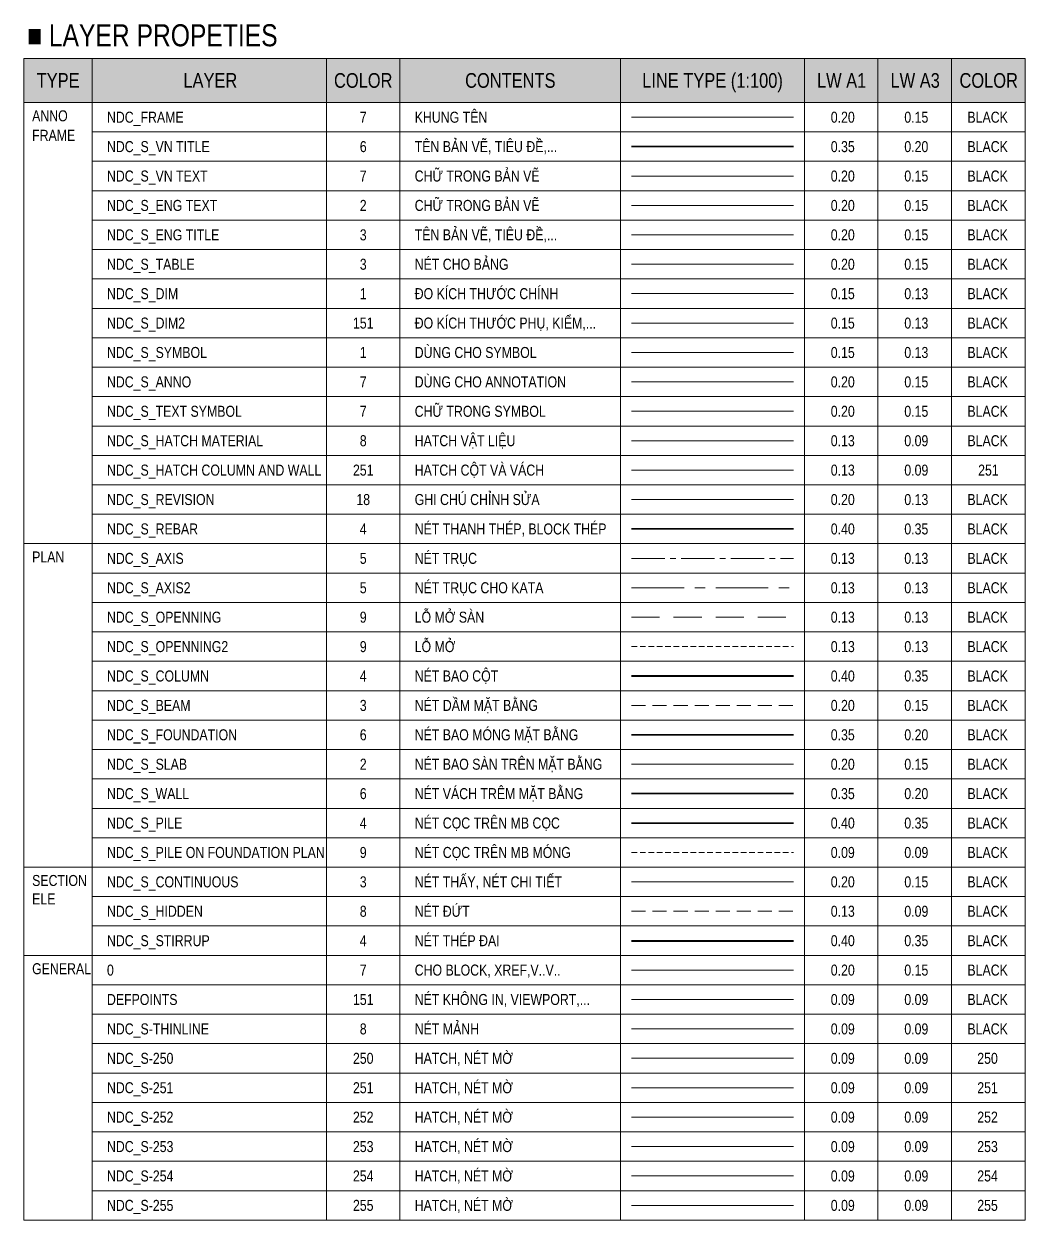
# Model space of a CAD drawing. Header units: millimetres. Extents: x -259680 to 699608, y -1281 to 104748.
# Drawn here: x -259680 to -236991, y 63340 to 90454 of the extents above; entities that cross this region are included whole.
import ezdxf
from ezdxf.enums import TextEntityAlignment as Align

# ---------------------------------------------------------------- set-up
doc = ezdxf.new("R2010")
doc.units = ezdxf.units.MM
for name, pattern in [('CENTER', [50.8, 31.75, -6.35, 6.35, -6.35]), ('CENTER2', [1.125, 0.75, -0.125, 0.125, -0.125]), ('DASHED', [19.05, 12.7, -6.35]), ('DASHED2', [9.525, 6.35, -3.175]), ('HIDDEN2', [4.7625, 3.175, -1.5875])]:
    doc.linetypes.add(name, pattern=pattern)
doc.layers.get('0').update_dxf_attribs({"lineweight": 20})
doc.layers.get('Defpoints').update_dxf_attribs({"color": 151, "lineweight": 9})
for name, color, linetype, lineweight in [('NDC_FRAME', 7, 'Continuous', 20), ('NDC_S-COLUMN', 4, 'Continuous', 40), ('NDC_S_250', 250, 'Continuous', 9), ('NDC_S_251', 251, 'Continuous', 9), ('NDC_S_252', 252, 'Continuous', 9), ('NDC_S_253', 253, 'Continuous', 9), ('NDC_S_254', 254, 'Continuous', 9), ('NDC_S_255', 255, 'Continuous', 9), ('NDC_S_ANNO', 7, 'Continuous', 20), ('NDC_S_AXIS', 5, 'CENTER2', 13), ('NDC_S_AXIS2', 5, 'CENTER', 13), ('NDC_S_BEAM', 3, 'HIDDEN2', 20), ('NDC_S_CONTINUOUS', 3, 'Continuous', 20), ('NDC_S_DIM', 1, 'Continuous', 15), ('NDC_S_DIM2', 151, 'Continuous', 15), ('NDC_S_ENG TEXT', 2, 'Continuous', 20), ('NDC_S_ENG TITLE', 3, 'Continuous', 20), ('NDC_S_FOUNDATION', 6, 'Continuous', 35), ('NDC_S_HATCH COLUMN AND WALL', 251, 'Continuous', 13), ('NDC_S_HATCH MATERIAL', 8, 'Continuous', 13), ('NDC_S_HIDDEN', 8, 'HIDDEN2', 13), ('NDC_S_LEADER', 1, 'Continuous', 15), ('NDC_S_OPENING', 9, 'DASHED2', 13), ('NDC_S_OPENING2', 9, 'DASHED', 13), ('NDC_S_PILE', 4, 'Continuous', 35), ('NDC_S_PILE ON FOUNDATION PLAN', 9, 'DASHED', 9), ('NDC_S_REBAR', 4, 'Continuous', 35), ('NDC_S_SLAB', 2, 'Continuous', 20), ('NDC_S_STIRRUP', 4, 'Continuous', 40), ('NDC_S_TEXT SYMBOL', 7, 'Continuous', 20), ('NDC_S_THIN LINE', 8, 'Continuous', 9), ('NDC_S_VN TEXT', 7, 'Continuous', 20), ('NDC_S_VN TITLE', 6, 'Continuous', 35), ('NDC_S_WALL', 6, 'Continuous', 35), ('NDC_Table', 3, 'Continuous', 20)]:
    doc.layers.add(name, color=color, linetype=linetype, lineweight=lineweight)
doc.layers.add('NDC_S_REVISION', color=18, linetype='Continuous', lineweight=20, plot=False)
doc.styles.add('NDC_VIE TXT', font='arial.ttf', dxfattribs={"width": 0.8})

msp = doc.modelspace()

# ---------------------------------------------------------------- hatches: boundary and pattern name
at = {"layer": 'NDC_S_253'}
h = msp.add_hatch(color=256, dxfattribs=at)
h.dxf.hatch_style = 1
h.paths.add_polyline_path([(-259680.4, 89673.3), (-236990.7, 89673.3), (-236990.7, 88673.3), (-259680.4, 88673.3)])

# ---------------------------------------------------------------- linework, layer by layer
msp.add_line((-245907.4, 69006.6), (-242240.7, 69006.6))
at = {"layer": 'Defpoints'}
msp.add_line((-245907.4, 68340), (-242240.7, 68340), dxfattribs=at)
at = {"layer": 'NDC_FRAME'}
for p, q in [((-259680.4, 63340), (-259680.4, 89673.3)), ((-259680.4, 89673.3), (-236990.7, 89673.3)), ((-258132, 63340), (-258132, 89673.3)), ((-252824, 63340), (-252824, 89673.3)), ((-251157.4, 63340), (-251157.4, 89673.3)), ((-246157.4, 63340), (-246157.4, 89673.3)), ((-241990.7, 63340), (-241990.7, 89673.3)), ((-241990.7, 63340), (-241990.7, 89673.3)), ((-240324, 63340), (-240324, 89673.3)), ((-238657.4, 63340), (-238657.4, 89673.3)), ((-236990.7, 63340), (-236990.7, 89673.3)), ((-245907.4, 88340), (-242240.7, 88340)), ((-258132, 84006.6), (-236990.7, 84006.6)), ((-258132, 83340), (-236990.7, 83340)), ((-258132, 82673.3), (-236990.7, 82673.3)), ((-258132, 82006.6), (-236990.7, 82006.6)), ((-258132, 81340), (-236990.7, 81340)), ((-258132, 80673.3), (-236990.7, 80673.3)), ((-258132, 80006.6), (-236990.7, 80006.6)), ((-258132, 79340), (-236990.7, 79340)), ((-259680.4, 78673.3), (-236990.7, 78673.3)), ((-258132, 78006.6), (-236990.7, 78006.6)), ((-258132, 77340), (-236990.7, 77340)), ((-258132, 76673.3), (-236990.7, 76673.3)), ((-258132, 76006.6), (-236990.7, 76006.6)), ((-258132, 75340), (-236990.7, 75340)), ((-258132, 74673.3), (-236990.7, 74673.3)), ((-258132, 74006.6), (-236990.7, 74006.6)), ((-258132, 73340), (-236990.7, 73340)), ((-258132, 72673.3), (-236990.7, 72673.3)), ((-258132, 72006.6), (-236990.7, 72006.6)), ((-259680.4, 71340), (-236990.7, 71340)), ((-258132, 70673.3), (-236990.7, 70673.3)), ((-258132, 70006.6), (-236990.7, 70006.6)), ((-259680.4, 69340), (-236990.7, 69340)), ((-258132, 68673.3), (-236990.7, 68673.3)), ((-258132, 68006.6), (-236990.7, 68006.6)), ((-258132, 67340), (-236990.7, 67340)), ((-258132, 66673.3), (-236990.7, 66673.3)), ((-258132, 66006.6), (-236990.7, 66006.6)), ((-258132, 65340), (-236990.7, 65340)), ((-258132, 64673.3), (-236990.7, 64673.3)), ((-258132, 64006.6), (-236990.7, 64006.6)), ((-259680.4, 63340), (-236990.7, 63340))]:
    msp.add_line(p, q, dxfattribs=at)
for points in [[(-259680.4, 88673.3), (-236990.7, 88673.3)], [(-258132, 88006.6), (-236990.7, 88006.6)], [(-258132, 87340), (-236990.7, 87340)], [(-258132, 86673.3), (-236990.7, 86673.3)], [(-258132, 86006.6), (-236990.7, 86006.6)], [(-258132, 85340), (-236990.7, 85340)], [(-258132, 84673.3), (-236990.7, 84673.3)]]:
    msp.add_lwpolyline(points, dxfattribs=at)
at = {"layer": 'NDC_S-COLUMN'}
msp.add_line((-245907.4, 75673.3), (-242240.7, 75673.3), dxfattribs=at)
at = {"layer": 'NDC_S_250'}
msp.add_line((-245907.4, 67006.6), (-242240.7, 67006.6), dxfattribs=at)
at = {"layer": 'NDC_S_251'}
msp.add_line((-245907.4, 66340), (-242240.7, 66340), dxfattribs=at)
at = {"layer": 'NDC_S_252'}
msp.add_line((-245907.4, 65673.3), (-242240.7, 65673.3), dxfattribs=at)
at = {"layer": 'NDC_S_253'}
msp.add_line((-245907.4, 65006.6), (-242240.7, 65006.6), dxfattribs=at)
msp.add_lwpolyline([(-259680.4, 89673.3), (-236990.7, 89673.3), (-236990.7, 88673.3), (-259680.4, 88673.3)], close=True, dxfattribs=at)
at = {"layer": 'NDC_S_254'}
msp.add_line((-245907.4, 64340), (-242240.7, 64340), dxfattribs=at)
at = {"layer": 'NDC_S_255'}
msp.add_line((-245907.4, 63673.3), (-242240.7, 63673.3), dxfattribs=at)
at = {"layer": 'NDC_S_ANNO'}
msp.add_line((-245907.4, 82340), (-242240.7, 82340), dxfattribs=at)
at = {"layer": 'NDC_S_AXIS', "ltscale": 1000}
msp.add_line((-245907.4, 78340), (-242240.7, 78340), dxfattribs=at)
at = {"layer": 'NDC_S_AXIS2', "ltscale": 37.5}
msp.add_line((-245907.4, 77673.3), (-242240.7, 77673.3), dxfattribs=at)
at = {"layer": 'NDC_S_BEAM', "ltscale": 100}
msp.add_line((-245907.4, 75006.6), (-242240.7, 75006.6), dxfattribs=at)
at = {"layer": 'NDC_S_CONTINUOUS'}
msp.add_line((-245907.4, 71006.6), (-242240.7, 71006.6), dxfattribs=at)
at = {"layer": 'NDC_S_DIM'}
msp.add_line((-245907.4, 84340), (-242240.7, 84340), dxfattribs=at)
at = {"layer": 'NDC_S_DIM2'}
msp.add_line((-245907.4, 83673.3), (-242240.7, 83673.3), dxfattribs=at)
at = {"layer": 'NDC_S_ENG TEXT'}
msp.add_line((-245907.4, 86340), (-242240.7, 86340), dxfattribs=at)
at = {"layer": 'NDC_S_ENG TITLE'}
msp.add_line((-245907.4, 85673.3), (-242240.7, 85673.3), dxfattribs=at)
at = {"layer": 'NDC_S_FOUNDATION'}
msp.add_line((-245907.4, 74340), (-242240.7, 74340), dxfattribs=at)
at = {"layer": 'NDC_S_HATCH COLUMN AND WALL'}
msp.add_line((-245907.4, 80340), (-242240.7, 80340), dxfattribs=at)
at = {"layer": 'NDC_S_HATCH MATERIAL'}
msp.add_line((-245907.4, 81006.6), (-242240.7, 81006.6), dxfattribs=at)
at = {"layer": 'NDC_S_HIDDEN', "ltscale": 100}
msp.add_line((-245907.4, 70340), (-242240.7, 70340), dxfattribs=at)
at = {"layer": 'NDC_S_LEADER'}
msp.add_line((-245907.4, 83006.6), (-242240.7, 83006.6), dxfattribs=at)
at = {"layer": 'NDC_S_OPENING', "ltscale": 100}
msp.add_line((-245907.4, 77006.6), (-242240.7, 77006.6), dxfattribs=at)
at = {"layer": 'NDC_S_OPENING2', "ltscale": 10}
msp.add_line((-245907.4, 76340), (-242240.7, 76340), dxfattribs=at)
at = {"layer": 'NDC_S_PILE'}
msp.add_line((-245907.4, 72340), (-242240.7, 72340), dxfattribs=at)
at = {"layer": 'NDC_S_PILE ON FOUNDATION PLAN', "ltscale": 10}
msp.add_line((-245907.4, 71673.3), (-242240.7, 71673.3), dxfattribs=at)
at = {"layer": 'NDC_S_REBAR'}
msp.add_line((-245907.4, 79006.6), (-242240.7, 79006.6), dxfattribs=at)
at = {"layer": 'NDC_S_REVISION'}
msp.add_line((-245907.4, 79673.3), (-242240.7, 79673.3), dxfattribs=at)
at = {"layer": 'NDC_S_SLAB'}
msp.add_line((-245907.4, 73673.3), (-242240.7, 73673.3), dxfattribs=at)
at = {"layer": 'NDC_S_STIRRUP'}
msp.add_line((-245907.4, 69673.3), (-242240.7, 69673.3), dxfattribs=at)
at = {"layer": 'NDC_S_TEXT SYMBOL'}
msp.add_line((-245907.4, 81673.3), (-242240.7, 81673.3), dxfattribs=at)
at = {"layer": 'NDC_S_THIN LINE'}
msp.add_line((-245907.4, 67673.3), (-242240.7, 67673.3), dxfattribs=at)
at = {"layer": 'NDC_S_VN TEXT'}
msp.add_line((-245907.4, 87006.6), (-242240.7, 87006.6), dxfattribs=at)
at = {"layer": 'NDC_S_VN TITLE'}
msp.add_line((-245907.4, 87673.3), (-242240.7, 87673.3), dxfattribs=at)
at = {"layer": 'NDC_S_WALL'}
msp.add_line((-245907.4, 73006.6), (-242240.7, 73006.6), dxfattribs=at)
at = {"layer": 'NDC_Table'}
msp.add_line((-245907.4, 85006.6), (-242240.7, 85006.6), dxfattribs=at)

# ---------------------------------------------------------------- texts
at = {"style": 'NDC_VIE TXT', "width": 0.8}
msp.add_text('7', height=250, dxfattribs=at).set_placement((-251990.7, 69006.6), align=Align.MIDDLE_CENTER)
at = {"layer": 'Defpoints', "style": 'NDC_VIE TXT', "width": 0.8}
msp.add_text('151', height=250, dxfattribs=at).set_placement((-251990.7, 68340), align=Align.MIDDLE_CENTER)
at = {"layer": 'NDC_FRAME', "style": 'NDC_VIE TXT', "width": 0.8}
msp.add_text('7', height=250, dxfattribs=at).set_placement((-251990.7, 88340), align=Align.MIDDLE_CENTER)
at = {"layer": 'NDC_S-COLUMN', "style": 'NDC_VIE TXT', "width": 0.8}
msp.add_text('4', height=250, dxfattribs=at).set_placement((-251990.7, 75673.3), align=Align.MIDDLE_CENTER)
at = {"layer": 'NDC_S_250', "style": 'NDC_VIE TXT', "width": 0.8}
msp.add_text('250', height=250, dxfattribs=at).set_placement((-251990.7, 67006.6), align=Align.MIDDLE_CENTER)
at = {"layer": 'NDC_S_251', "style": 'NDC_VIE TXT', "width": 0.8}
msp.add_text('251', height=250, dxfattribs=at).set_placement((-251990.7, 66340), align=Align.MIDDLE_CENTER)
at = {"layer": 'NDC_S_252', "style": 'NDC_VIE TXT', "width": 0.8}
msp.add_text('252', height=250, dxfattribs=at).set_placement((-251990.7, 65673.3), align=Align.MIDDLE_CENTER)
at = {"layer": 'NDC_S_253', "style": 'NDC_VIE TXT', "width": 0.8}
msp.add_text('253', height=250, dxfattribs=at).set_placement((-251990.7, 65006.6), align=Align.MIDDLE_CENTER)
at = {"layer": 'NDC_S_254', "style": 'NDC_VIE TXT', "width": 0.8}
msp.add_text('254', height=250, dxfattribs=at).set_placement((-251990.7, 64340), align=Align.MIDDLE_CENTER)
at = {"layer": 'NDC_S_255', "style": 'NDC_VIE TXT', "width": 0.8}
msp.add_text('255', height=250, dxfattribs=at).set_placement((-251990.7, 63673.3), align=Align.MIDDLE_CENTER)
at = {"layer": 'NDC_S_ANNO', "style": 'NDC_VIE TXT', "width": 0.8}
msp.add_text('7', height=250, dxfattribs=at).set_placement((-251990.7, 82340), align=Align.MIDDLE_CENTER)
at = {"layer": 'NDC_S_AXIS', "style": 'NDC_VIE TXT', "width": 0.8}
msp.add_text('5', height=250, dxfattribs=at).set_placement((-251990.7, 78340), align=Align.MIDDLE_CENTER)
at = {"layer": 'NDC_S_AXIS2', "style": 'NDC_VIE TXT', "width": 0.8}
msp.add_text('5', height=250, dxfattribs=at).set_placement((-251990.7, 77673.3), align=Align.MIDDLE_CENTER)
at = {"layer": 'NDC_S_BEAM', "style": 'NDC_VIE TXT', "width": 0.8}
msp.add_text('3', height=250, dxfattribs=at).set_placement((-251990.7, 75006.6), align=Align.MIDDLE_CENTER)
at = {"layer": 'NDC_S_CONTINUOUS', "style": 'NDC_VIE TXT', "width": 0.8}
msp.add_text('3', height=250, dxfattribs=at).set_placement((-251990.7, 71006.6), align=Align.MIDDLE_CENTER)
at = {"layer": 'NDC_S_DIM', "style": 'NDC_VIE TXT', "width": 0.8}
msp.add_text('1', height=250, dxfattribs=at).set_placement((-251990.7, 84340), align=Align.MIDDLE_CENTER)
at = {"layer": 'NDC_S_DIM2', "style": 'NDC_VIE TXT', "width": 0.8}
msp.add_text('151', height=250, dxfattribs=at).set_placement((-251990.7, 83673.3), align=Align.MIDDLE_CENTER)
at = {"layer": 'NDC_S_ENG TEXT', "style": 'NDC_VIE TXT', "width": 0.8}
msp.add_text('2', height=250, dxfattribs=at).set_placement((-251990.7, 86340), align=Align.MIDDLE_CENTER)
at = {"layer": 'NDC_S_ENG TITLE', "style": 'NDC_VIE TXT', "width": 0.8}
msp.add_text('3', height=250, dxfattribs=at).set_placement((-251990.7, 85673.3), align=Align.MIDDLE_CENTER)
at = {"layer": 'NDC_S_FOUNDATION', "style": 'NDC_VIE TXT', "width": 0.8}
msp.add_text('6', height=250, dxfattribs=at).set_placement((-251990.7, 74340), align=Align.MIDDLE_CENTER)
at = {"layer": 'NDC_S_HATCH COLUMN AND WALL', "style": 'NDC_VIE TXT', "width": 0.8}
msp.add_text('251', height=250, dxfattribs=at).set_placement((-251990.7, 80340), align=Align.MIDDLE_CENTER)
at = {"layer": 'NDC_S_HATCH MATERIAL', "style": 'NDC_VIE TXT', "width": 0.8}
msp.add_text('8', height=250, dxfattribs=at).set_placement((-251990.7, 81006.6), align=Align.MIDDLE_CENTER)
at = {"layer": 'NDC_S_HIDDEN', "style": 'NDC_VIE TXT', "width": 0.8}
msp.add_text('8', height=250, dxfattribs=at).set_placement((-251990.7, 70340), align=Align.MIDDLE_CENTER)
at = {"layer": 'NDC_S_LEADER', "style": 'NDC_VIE TXT', "width": 0.8}
msp.add_text('1', height=250, dxfattribs=at).set_placement((-251990.7, 83006.6), align=Align.MIDDLE_CENTER)
at = {"layer": 'NDC_S_OPENING', "style": 'NDC_VIE TXT', "width": 0.8}
msp.add_text('9', height=250, dxfattribs=at).set_placement((-251990.7, 77006.6), align=Align.MIDDLE_CENTER)
at = {"layer": 'NDC_S_OPENING2', "style": 'NDC_VIE TXT', "width": 0.8}
msp.add_text('9', height=250, dxfattribs=at).set_placement((-251990.7, 76340), align=Align.MIDDLE_CENTER)
at = {"layer": 'NDC_S_PILE', "style": 'NDC_VIE TXT', "width": 0.8}
msp.add_text('4', height=250, dxfattribs=at).set_placement((-251990.7, 72340), align=Align.MIDDLE_CENTER)
at = {"layer": 'NDC_S_PILE ON FOUNDATION PLAN', "style": 'NDC_VIE TXT', "width": 0.8}
msp.add_text('9', height=250, dxfattribs=at).set_placement((-251990.7, 71673.3), align=Align.MIDDLE_CENTER)
at = {"layer": 'NDC_S_REBAR', "style": 'NDC_VIE TXT', "width": 0.8}
msp.add_text('4', height=250, dxfattribs=at).set_placement((-251990.7, 79006.6), align=Align.MIDDLE_CENTER)
at = {"layer": 'NDC_S_REVISION', "style": 'NDC_VIE TXT', "width": 0.8}
msp.add_text('18', height=250, dxfattribs=at).set_placement((-251990.7, 79673.3), align=Align.MIDDLE_CENTER)
at = {"layer": 'NDC_S_SLAB', "style": 'NDC_VIE TXT', "width": 0.8}
msp.add_text('2', height=250, dxfattribs=at).set_placement((-251990.7, 73673.3), align=Align.MIDDLE_CENTER)
at = {"layer": 'NDC_S_STIRRUP', "style": 'NDC_VIE TXT', "width": 0.8}
msp.add_text('4', height=250, dxfattribs=at).set_placement((-251990.7, 69673.3), align=Align.MIDDLE_CENTER)
at = {"layer": 'NDC_S_TEXT SYMBOL', "style": 'NDC_VIE TXT', "width": 0.8}
msp.add_text('7', height=250, dxfattribs=at).set_placement((-251990.7, 81673.3), align=Align.MIDDLE_CENTER)
at = {"layer": 'NDC_S_THIN LINE', "style": 'NDC_VIE TXT', "width": 0.8}
msp.add_text('8', height=250, dxfattribs=at).set_placement((-251990.7, 67673.3), align=Align.MIDDLE_CENTER)
at = {"layer": 'NDC_S_VN TEXT', "color": 3, "style": 'NDC_VIE TXT', "width": 0.8}
for s, height, p in [('\\M+3A1E1 LAYER PROPETIES', 500, (-259608.6, 90197)), ('ANNO', 250, (-259494.6, 88371)), ('NDC_FRAME', 250, (-257798.7, 88340)), ('KHUNG TÊN', 250, (-250824, 88340)), ('0.20', 250, (-241394.1, 88340)), ('0.15', 250, (-239727.4, 88340)), ('BLACK', 250, (-238297.1, 88340)), ('FRAME', 250, (-259494.6, 87929.2)), ('TÊN BẢN VẼ, TIÊU ĐỀ,...', 250, (-250824, 87673.3)), ('NDC_S_VN TITLE', 250, (-257798.7, 87673.3)), ('0.35', 250, (-241394.1, 87673.3)), ('0.20', 250, (-239727.4, 87673.3)), ('BLACK', 250, (-238297.1, 87673.3)), ('NDC_S_VN TEXT', 250, (-257798.7, 87006.6)), ('CHỮ TRONG BẢN VẼ', 250, (-250824, 87006.6)), ('0.20', 250, (-241394.1, 87006.6)), ('0.15', 250, (-239727.4, 87006.6)), ('BLACK', 250, (-238297.1, 87006.6)), ('CHỮ TRONG BẢN VẼ', 250, (-250824, 86340)), ('NDC_S_ENG TEXT', 250, (-257798.7, 86340)), ('0.20', 250, (-241394.1, 86340)), ('0.15', 250, (-239727.4, 86340)), ('BLACK', 250, (-238297.1, 86340)), ('NDC_S_ENG TITLE', 250, (-257798.7, 85673.3)), ('TÊN BẢN VẼ, TIÊU ĐỀ,...', 250, (-250824, 85673.3)), ('0.20', 250, (-241394.1, 85673.3)), ('0.15', 250, (-239727.4, 85673.3)), ('BLACK', 250, (-238297.1, 85673.3)), ('NÉT CHO BẢNG', 250, (-250824, 85006.6)), ('NDC_S_TABLE', 250, (-257798.7, 85006.6)), ('0.20', 250, (-241394.1, 85006.6)), ('0.15', 250, (-239727.4, 85006.6)), ('BLACK', 250, (-238297.1, 85006.6)), ('NDC_S_DIM', 250, (-257798.7, 84340)), ('ĐO KÍCH THƯỚC CHÍNH ', 250, (-250824, 84340)), ('0.15', 250, (-241394.1, 84340)), ('0.13', 250, (-239727.4, 84340)), ('BLACK', 250, (-238297.1, 84340)), ('NDC_S_DIM2', 250, (-257798.7, 83673.3)), ('ĐO KÍCH THƯỚC PHỤ, KIỂM,...', 250, (-250824, 83673.3)), ('0.15', 250, (-241394.1, 83673.3)), ('0.13', 250, (-239727.4, 83673.3)), ('BLACK', 250, (-238297.1, 83673.3)), ('NDC_S_SYMBOL', 250, (-257798.7, 83006.6)), ('DÙNG CHO SYMBOL', 250, (-250824, 83006.6)), ('0.15', 250, (-241394.1, 83006.6)), ('0.13', 250, (-239727.4, 83006.6)), ('BLACK', 250, (-238297.1, 83006.6)), ('NDC_S_ANNO', 250, (-257798.7, 82340)), ('DÙNG CHO ANNOTATION', 250, (-250824, 82340)), ('0.20', 250, (-241394.1, 82340)), ('0.15', 250, (-239727.4, 82340)), ('BLACK', 250, (-238297.1, 82340)), ('NDC_S_TEXT SYMBOL', 250, (-257798.7, 81673.3)), ('CHỮ TRONG SYMBOL', 250, (-250824, 81673.3)), ('0.20', 250, (-241394.1, 81673.3)), ('0.15', 250, (-239727.4, 81673.3)), ('BLACK', 250, (-238297.1, 81673.3)), ('NDC_S_HATCH MATERIAL', 250, (-257798.7, 81006.6)), ('HATCH VẬT LIỆU', 250, (-250824, 81006.6)), ('0.13', 250, (-241394.1, 81006.6)), ('0.09', 250, (-239727.4, 81006.6)), ('BLACK', 250, (-238297.1, 81006.6)), ('HATCH CỘT VÀ VÁCH', 250, (-250824, 80340)), ('NDC_S_HATCH COLUMN AND WALL', 250, (-257798.7, 80340)), ('0.13', 250, (-241394.1, 80340)), ('0.09', 250, (-239727.4, 80340)), ('251', 250, (-238054.2, 80340)), ('NDC_S_REVISION', 250, (-257798.7, 79673.3)), ('GHI CHÚ CHỈNH SỬA', 250, (-250824, 79673.3)), ('0.20', 250, (-241394.1, 79673.3)), ('0.13', 250, (-239727.4, 79673.3)), ('BLACK', 250, (-238297.1, 79673.3)), ('NÉT THANH THÉP, BLOCK THÉP', 250, (-250824, 79006.6)), ('NDC_S_REBAR', 250, (-257798.7, 79006.6)), ('0.40', 250, (-241394.1, 79006.6)), ('0.35', 250, (-239727.4, 79006.6)), ('BLACK', 250, (-238297.1, 79006.6)), ('PLAN', 250, (-259494.6, 78371)), ('NDC_S_AXIS', 250, (-257798.7, 78340)), ('NÉT TRỤC', 250, (-250824, 78340)), ('0.13', 250, (-241394.1, 78340)), ('0.13', 250, (-239727.4, 78340)), ('BLACK', 250, (-238297.1, 78340)), ('NÉT TRỤC CHO KATA', 250, (-250824, 77673.3)), ('NDC_S_AXIS2', 250, (-257798.7, 77673.3)), ('0.13', 250, (-241394.1, 77673.3)), ('0.13', 250, (-239727.4, 77673.3)), ('BLACK', 250, (-238297.1, 77673.3)), ('NDC_S_OPENNING', 250, (-257798.7, 77006.6)), ('LỖ MỞ SÀN', 250, (-250824, 77006.6)), ('0.13', 250, (-241394.1, 77006.6)), ('0.13', 250, (-239727.4, 77006.6)), ('BLACK', 250, (-238297.1, 77006.6)), ('NDC_S_OPENNING2', 250, (-257798.7, 76340)), ('LỖ MỞ', 250, (-250824, 76340)), ('0.13', 250, (-241394.1, 76340)), ('0.13', 250, (-239727.4, 76340)), ('BLACK', 250, (-238297.1, 76340)), ('NDC_S_COLUMN', 250, (-257798.7, 75673.3)), ('NÉT BAO CỘT', 250, (-250824, 75673.3)), ('0.40', 250, (-241394.1, 75673.3)), ('0.35', 250, (-239727.4, 75673.3)), ('BLACK', 250, (-238297.1, 75673.3)), ('NDC_S_BEAM', 250, (-257798.7, 75006.6)), ('NÉT DẦM MẶT BẰNG', 250, (-250824, 75006.6)), ('0.20', 250, (-241394.1, 75006.6)), ('0.15', 250, (-239727.4, 75006.6)), ('BLACK', 250, (-238297.1, 75006.6)), ('NDC_S_FOUNDATION', 250, (-257798.7, 74340)), ('NÉT BAO MÓNG MẶT BẰNG', 250, (-250824, 74340)), ('0.35', 250, (-241394.1, 74340)), ('0.20', 250, (-239727.4, 74340)), ('BLACK', 250, (-238297.1, 74340)), ('NDC_S_SLAB', 250, (-257798.7, 73673.3)), ('NÉT BAO SÀN TRÊN MẶT BẰNG', 250, (-250824, 73673.3)), ('0.20', 250, (-241394.1, 73673.3)), ('0.15', 250, (-239727.4, 73673.3)), ('BLACK', 250, (-238297.1, 73673.3)), ('NDC_S_WALL', 250, (-257798.7, 73006.6)), ('NÉT VÁCH TRÊM MẶT BẰNG', 250, (-250824, 73006.6)), ('0.35', 250, (-241394.1, 73006.6)), ('0.20', 250, (-239727.4, 73006.6)), ('BLACK', 250, (-238297.1, 73006.6)), ('NDC_S_PILE', 250, (-257798.7, 72340)), ('NÉT CỌC TRÊN MB CỌC', 250, (-250824, 72340)), ('0.40', 250, (-241394.1, 72340)), ('0.35', 250, (-239727.4, 72340)), ('BLACK', 250, (-238297.1, 72340)), ('NÉT CỌC TRÊN MB MÓNG', 250, (-250824, 71673.3)), ('NDC_S_PILE ON FOUNDATION PLAN', 250, (-257798.7, 71673.3)), ('0.09', 250, (-241394.1, 71673.3)), ('0.09', 250, (-239727.4, 71673.3)), ('BLACK', 250, (-238297.1, 71673.3)), ('SECTION', 250, (-259494.6, 71037.7)), ('NDC_S_CONTINUOUS', 250, (-257798.7, 71006.6)), ('NÉT THẤY, NÉT CHI TIẾT', 250, (-250824, 71006.6)), ('0.20', 250, (-241394.1, 71006.6)), ('0.15', 250, (-239727.4, 71006.6)), ('BLACK', 250, (-238297.1, 71006.6)), ('ELE', 250, (-259494.6, 70620)), ('NÉT ĐỨT', 250, (-250824, 70340)), ('NDC_S_HIDDEN', 250, (-257798.7, 70340)), ('0.13', 250, (-241394.1, 70340)), ('0.09', 250, (-239727.4, 70340)), ('BLACK', 250, (-238297.1, 70340)), ('NDC_S_STIRRUP', 250, (-257798.7, 69673.3)), ('NÉT THÉP ĐAI', 250, (-250824, 69673.3)), ('0.40', 250, (-241394.1, 69673.3)), ('0.35', 250, (-239727.4, 69673.3)), ('BLACK', 250, (-238297.1, 69673.3)), ('GENERAL', 250, (-259494.6, 69037.7)), ('0', 250, (-257798.7, 69006.6)), ('CHO BLOCK, XREF,V..V..', 250, (-250824, 69006.6)), ('0.20', 250, (-241394.1, 69006.6)), ('0.15', 250, (-239727.4, 69006.6)), ('BLACK', 250, (-238297.1, 69006.6)), ('DEFPOINTS', 250, (-257798.7, 68340)), ('NÉT KHÔNG IN, VIEWPORT,...', 250, (-250824, 68340)), ('0.09', 250, (-241394.1, 68340)), ('0.09', 250, (-239727.4, 68340)), ('BLACK', 250, (-238297.1, 68340)), ('NDC_S-THINLINE', 250, (-257798.7, 67673.3)), ('NÉT MẢNH', 250, (-250824, 67673.3)), ('0.09', 250, (-241394.1, 67673.3)), ('0.09', 250, (-239727.4, 67673.3)), ('BLACK', 250, (-238297.1, 67673.3)), ('NDC_S-250', 250, (-257798.7, 67006.6)), ('HATCH, NÉT MỜ', 250, (-250824, 67006.6)), ('0.09', 250, (-241394.1, 67006.6)), ('0.09', 250, (-239727.4, 67006.6)), ('250', 250, (-238074.4, 67006.6)), ('NDC_S-251', 250, (-257798.7, 66340)), ('HATCH, NÉT MỜ', 250, (-250824, 66340)), ('0.09', 250, (-241394.1, 66340)), ('0.09', 250, (-239727.4, 66340)), ('251', 250, (-238074.4, 66340)), ('NDC_S-252', 250, (-257798.7, 65673.3)), ('HATCH, NÉT MỜ', 250, (-250824, 65673.3)), ('0.09', 250, (-241394.1, 65673.3)), ('0.09', 250, (-239727.4, 65673.3)), ('252', 250, (-238074.4, 65673.3)), ('NDC_S-253', 250, (-257798.7, 65006.6)), ('HATCH, NÉT MỜ', 250, (-250824, 65006.6)), ('0.09', 250, (-241394.1, 65006.6)), ('0.09', 250, (-239727.4, 65006.6)), ('253', 250, (-238074.4, 65006.6)), ('NDC_S-254', 250, (-257798.7, 64340)), ('HATCH, NÉT MỜ', 250, (-250824, 64340)), ('0.09', 250, (-241394.1, 64340)), ('0.09', 250, (-239727.4, 64340)), ('254', 250, (-238074.4, 64340)), ('NDC_S-255', 250, (-257798.7, 63673.3)), ('HATCH, NÉT MỜ', 250, (-250824, 63673.3)), ('0.09', 250, (-241394.1, 63673.3)), ('0.09', 250, (-239727.4, 63673.3)), ('255', 250, (-238074.4, 63673.3))]:
    msp.add_text(s, height=height, dxfattribs=at).set_placement(p, align=Align.MIDDLE_LEFT)
for s, height, p in [('TYPE', 333.33, (-258905.7, 89173.3)), ('LAYER', 333.33, (-255456.1, 89173.3)), ('COLOR', 333.33, (-251990.7, 89173.3)), ('CONTENTS', 333.33, (-248657.4, 89173.3)), ('LINE TYPE (1:100)', 333.333, (-244074, 89173.3)), ('LW A1', 333.33, (-241148.1, 89173.3)), ('LW A3', 333.33, (-239481.5, 89173.3)), ('COLOR', 333.33, (-237814.8, 89173.3))]:
    msp.add_text(s, height=height, dxfattribs=at).set_placement(p, align=Align.MIDDLE_CENTER)
at = {"layer": 'NDC_S_VN TEXT', "style": 'NDC_VIE TXT', "width": 0.8}
msp.add_text('7', height=250, dxfattribs=at).set_placement((-251990.7, 87006.6), align=Align.MIDDLE_CENTER)
at = {"layer": 'NDC_S_VN TITLE', "style": 'NDC_VIE TXT', "width": 0.8}
msp.add_text('6', height=250, dxfattribs=at).set_placement((-251990.7, 87673.3), align=Align.MIDDLE_CENTER)
at = {"layer": 'NDC_S_WALL', "style": 'NDC_VIE TXT', "width": 0.8}
msp.add_text('6', height=250, dxfattribs=at).set_placement((-251990.7, 73006.6), align=Align.MIDDLE_CENTER)
at = {"layer": 'NDC_Table', "style": 'NDC_VIE TXT', "width": 0.8}
msp.add_text('3', height=250, dxfattribs=at).set_placement((-251990.7, 85006.6), align=Align.MIDDLE_CENTER)

doc.saveas('drawing.dxf')
